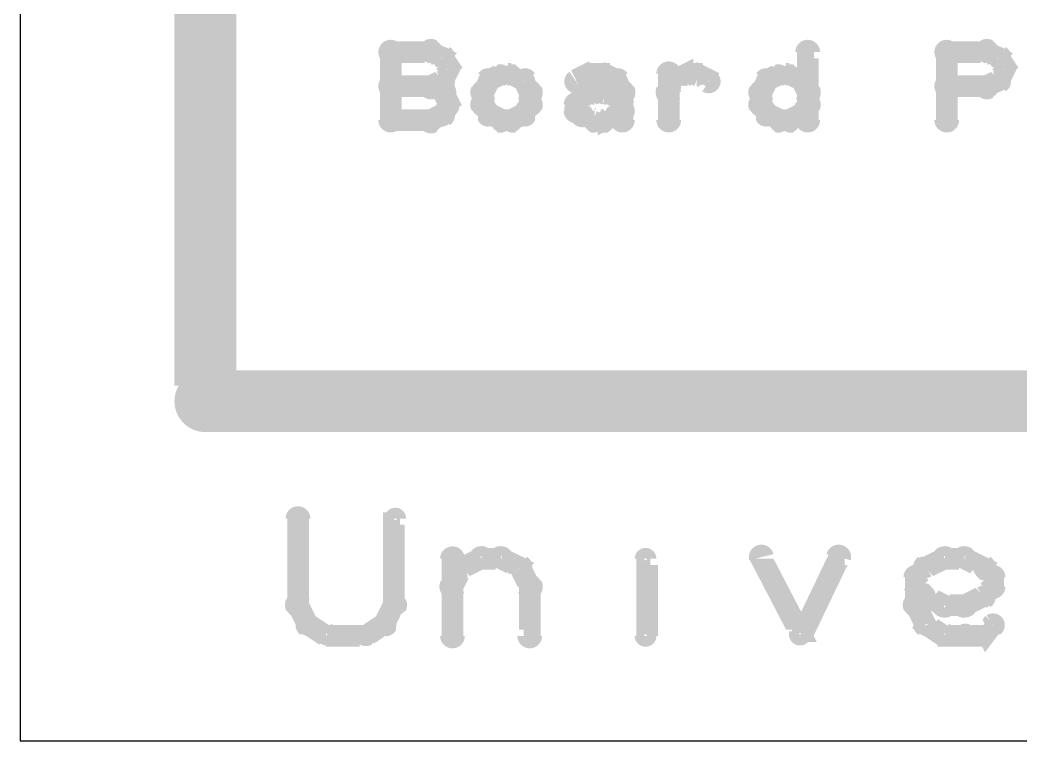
# Model space of a CAD drawing. Extents: x 7835 to 14160, y 8914 to 11568.
# Drawn here: x 7835 to 8159, y 9315 to 9548.4 of the extents above; entities that cross this region are included whole.
import ezdxf

# ---------------------------------------------------------------- set-up
doc = ezdxf.new("R2010")
doc.units = 0
for name, color, linetype in [('_BOARD', 254, 'CONTINUOUS'), ('DOCUMENTATION1', 3, 'CONTINUOUS'), ('TOP_SILKSCREEN', 1, 'CONTINUOUS')]:
    doc.layers.add(name, color=color, linetype=linetype)

msp = doc.modelspace()

# ---------------------------------------------------------------- linework, layer by layer
at = {"layer": '_BOARD', "color": 3}
msp.add_lwpolyline([(7835, 9315), (11640, 9315), (11640, 9315), (11640, 11565), (11640, 11565), (7835, 11565), (7835, 11565), (7835, 9315), (7835, 9315)], close=True, dxfattribs=at)
at = {"layer": 'DOCUMENTATION1', "color": 94}
for points in [[(9130, 9740, 20, 20, 0), (7895, 9740, 0, 0, 0), (7895, 9740, 10, 10, 0), (7895, 9745, 10, 10, 1), (7895, 9735, 0, 0, 0), (7900, 9740, 10, 10, 1), (7890, 9740, 0, 0, 0), (7895, 9740, 0, 0, 0), (7895, 9740, 20, 20, 0), (7895, 9425, 20, 20, 0), (7895, 9425, 0, 0, 0), (7895, 9425, 10, 10, 0), (7890, 9425, 10, 10, 1), (7900, 9425, 0, 0, 0), (7895, 9430, 10, 10, 1), (7895, 9420, 0, 0, 0), (7895, 9425, 0, 0, 0), (7895, 9425, 20, 20, 0), (9130, 9425, 0, 0, 0)], [(7953, 9516, 4, 4, 1), (7957, 9516, 0, 0, 0), (7955, 9516, 0, 0, 0), (7955, 9516, 7, 7, 0), (7955, 9538, 7, 7, 0), (7955, 9538, 0, 0, 0), (7955, 9538, 4, 4, 0), (7957, 9538, 4, 4, 1), (7953, 9538, 0, 0, 0)], [(7955, 9540, 4, 4, 1), (7955, 9536, 0, 0, 0), (7955, 9538, 0, 0, 0), (7955, 9538, 7, 7, 0), (7968, 9538, 7, 7, 0), (7968, 9538, 0, 0, 0), (7968, 9538, 4, 4, 0), (7968, 9536, 4, 4, 1), (7968, 9540, 0, 0, 0)], [(7969, 9540, 4, 4, 1), (7967, 9537, 0, 0, 0), (7968, 9538, 0, 0, 0), (7968, 9538, 7, 7, 0), (7972, 9536, 7, 7, 0), (7972, 9536, 0, 0, 0), (7972, 9536, 4, 4, 0), (7971, 9535, 4, 4, 1), (7973, 9538, 0, 0, 0)], [(8088, 9516, 4, 4, 1), (8092, 9516, 0, 0, 0), (8090, 9516, 0, 0, 0), (8090, 9516, 7, 7, 0), (8090, 9538, 7, 7, 0), (8090, 9538, 0, 0, 0), (8090, 9538, 4, 4, 0), (8092, 9538, 4, 4, 1), (8088, 9538, 0, 0, 0)], [(8133, 9516, 4, 4, 1), (8137, 9516, 0, 0, 0), (8135, 9516, 0, 0, 0), (8135, 9516, 7, 7, 0), (8135, 9538, 7, 7, 0), (8135, 9538, 0, 0, 0), (8135, 9538, 4, 4, 0), (8137, 9538, 4, 4, 1), (8133, 9538, 0, 0, 0)], [(8135, 9540, 4, 4, 1), (8135, 9536, 0, 0, 0), (8135, 9538, 0, 0, 0), (8135, 9538, 7, 7, 0), (8148, 9538, 7, 7, 0), (8148, 9538, 0, 0, 0), (8148, 9538, 4, 4, 0), (8148, 9536, 4, 4, 1), (8148, 9540, 0, 0, 0)], [(8149, 9540, 4, 4, 1), (8147, 9537, 0, 0, 0), (8148, 9538, 0, 0, 0), (8148, 9538, 7, 7, 0), (8152, 9536, 7, 7, 0), (8152, 9536, 0, 0, 0), (8152, 9536, 4, 4, 0), (8151, 9535, 4, 4, 1), (8153, 9538, 0, 0, 0)], [(7973, 9537, 4, 4, 1), (7970, 9535, 0, 0, 0), (7972, 9536, 0, 0, 0), (7972, 9536, 7, 7, 0), (7974, 9533, 7, 7, 0), (7974, 9533, 0, 0, 0), (7974, 9533, 4, 4, 0), (7972, 9532, 4, 4, 1), (7975, 9533, 0, 0, 0)], [(8153, 9537, 4, 4, 1), (8150, 9535, 0, 0, 0), (8152, 9536, 0, 0, 0), (8152, 9536, 7, 7, 0), (8154, 9533, 7, 7, 0), (8154, 9533, 0, 0, 0), (8154, 9533, 4, 4, 0), (8152, 9532, 4, 4, 1), (8155, 9533, 0, 0, 0)], [(7975, 9532, 4, 4, 1), (7972, 9533, 0, 0, 0), (7974, 9533, 0, 0, 0), (7974, 9533, 7, 7, 0), (7972, 9529, 7, 7, 0), (7972, 9529, 0, 0, 0), (7972, 9529, 4, 4, 0), (7970, 9530, 4, 4, 1), (7973, 9528, 0, 0, 0)], [(8155, 9532, 4, 4, 1), (8152, 9533, 0, 0, 0), (8154, 9533, 0, 0, 0), (8154, 9533, 7, 7, 0), (8152, 9529, 7, 7, 0), (8152, 9529, 0, 0, 0), (8152, 9529, 4, 4, 0), (8150, 9530, 4, 4, 1), (8153, 9528, 0, 0, 0)], [(7973, 9527, 4, 4, 1), (7971, 9530, 0, 0, 0), (7972, 9529, 0, 0, 0), (7972, 9529, 7, 7, 0), (7968, 9527, 7, 7, 0), (7968, 9527, 0, 0, 0), (7968, 9527, 4, 4, 0), (7967, 9528, 4, 4, 1), (7969, 9525, 0, 0, 0)], [(7988, 9528, 4, 4, 1), (7985, 9530, 0, 0, 0), (7987, 9529, 0, 0, 0), (7987, 9529, 7, 7, 0), (7985, 9525, 7, 7, 0), (7985, 9525, 0, 0, 0), (7985, 9525, 4, 4, 0), (7983, 9526, 4, 4, 1), (7987, 9524, 0, 0, 0)], [(7991, 9529, 4, 4, 1), (7990, 9532, 0, 0, 0), (7991, 9531, 0, 0, 0), (7991, 9531, 7, 7, 0), (7987, 9529, 7, 7, 0), (7987, 9529, 0, 0, 0), (7987, 9529, 4, 4, 0), (7986, 9530, 4, 4, 1), (7988, 9527, 0, 0, 0)], [(7994, 9529, 4, 4, 1), (7994, 9532, 0, 0, 0), (7994, 9531, 0, 0, 0), (7994, 9531, 7, 7, 0), (7991, 9531, 7, 7, 0), (7991, 9531, 0, 0, 0), (7991, 9531, 4, 4, 0), (7991, 9532, 4, 4, 1), (7991, 9529, 0, 0, 0)], [(7997, 9527, 4, 4, 1), (7999, 9530, 0, 0, 0), (7998, 9529, 0, 0, 0), (7998, 9529, 7, 7, 0), (7994, 9531, 7, 7, 0), (7994, 9531, 0, 0, 0), (7994, 9531, 4, 4, 0), (7995, 9532, 4, 4, 1), (7994, 9529, 0, 0, 0)], [(7998, 9524, 4, 4, 1), (8002, 9526, 0, 0, 0), (8000, 9525, 0, 0, 0), (8000, 9525, 7, 7, 0), (7998, 9529, 7, 7, 0), (7998, 9529, 0, 0, 0), (7998, 9529, 4, 4, 0), (8000, 9530, 4, 4, 1), (7997, 9528, 0, 0, 0)], [(8014, 9530, 4, 4, 1), (8016, 9527, 0, 0, 0), (8015, 9529, 0, 0, 0), (8015, 9529, 7, 7, 0), (8019, 9531, 7, 7, 0), (8019, 9531, 0, 0, 0), (8019, 9531, 4, 4, 0), (8020, 9529, 4, 4, 1), (8018, 9532, 0, 0, 0)], [(8019, 9532, 4, 4, 1), (8019, 9529, 0, 0, 0), (8019, 9531, 0, 0, 0), (8019, 9531, 7, 7, 0), (8024, 9531, 7, 7, 0), (8024, 9531, 0, 0, 0), (8024, 9531, 4, 4, 0), (8024, 9529, 4, 4, 1), (8024, 9532, 0, 0, 0)], [(8025, 9532, 4, 4, 1), (8024, 9529, 0, 0, 0), (8024, 9531, 0, 0, 0), (8024, 9531, 7, 7, 0), (8028, 9529, 7, 7, 0), (8028, 9529, 0, 0, 0), (8028, 9529, 4, 4, 0), (8027, 9527, 4, 4, 1), (8029, 9530, 0, 0, 0)], [(8030, 9530, 4, 4, 1), (8027, 9528, 0, 0, 0), (8028, 9529, 0, 0, 0), (8028, 9529, 7, 7, 0), (8030, 9525, 7, 7, 0), (8030, 9525, 0, 0, 0), (8030, 9525, 4, 4, 0), (8028, 9524, 4, 4, 1), (8032, 9526, 0, 0, 0)], [(8043, 9526, 4, 4, 1), (8047, 9524, 0, 0, 0), (8045, 9525, 0, 0, 0), (8045, 9525, 7, 7, 0), (8047, 9529, 7, 7, 0), (8047, 9529, 0, 0, 0), (8047, 9529, 4, 4, 0), (8048, 9528, 4, 4, 1), (8045, 9530, 0, 0, 0)], [(8043, 9516, 4, 4, 1), (8047, 9516, 0, 0, 0), (8045, 9516, 0, 0, 0), (8045, 9516, 7, 7, 0), (8045, 9531, 7, 7, 0), (8045, 9531, 0, 0, 0), (8045, 9531, 4, 4, 0), (8047, 9531, 4, 4, 1), (8043, 9531, 0, 0, 0)], [(8046, 9530, 4, 4, 1), (8048, 9527, 0, 0, 0), (8047, 9529, 0, 0, 0), (8047, 9529, 7, 7, 0), (8051, 9531, 7, 7, 0), (8051, 9531, 0, 0, 0), (8051, 9531, 4, 4, 0), (8051, 9529, 4, 4, 1), (8050, 9532, 0, 0, 0)], [(8051, 9532, 4, 4, 1), (8051, 9529, 0, 0, 0), (8051, 9531, 0, 0, 0), (8051, 9531, 7, 7, 0), (8054, 9531, 7, 7, 0), (8054, 9531, 0, 0, 0), (8054, 9531, 4, 4, 0), (8054, 9529, 4, 4, 1), (8054, 9532, 0, 0, 0)], [(8055, 9532, 4, 4, 1), (8054, 9529, 0, 0, 0), (8054, 9531, 0, 0, 0), (8054, 9531, 7, 7, 0), (8058, 9529, 7, 7, 0), (8058, 9529, 0, 0, 0), (8058, 9529, 4, 4, 0), (8057, 9527, 4, 4, 1), (8059, 9530, 0, 0, 0)], [(8078, 9528, 4, 4, 1), (8075, 9530, 0, 0, 0), (8077, 9529, 0, 0, 0), (8077, 9529, 7, 7, 0), (8075, 9525, 7, 7, 0), (8075, 9525, 0, 0, 0), (8075, 9525, 4, 4, 0), (8073, 9526, 4, 4, 1), (8077, 9524, 0, 0, 0)], [(8081, 9529, 4, 4, 1), (8080, 9532, 0, 0, 0), (8081, 9531, 0, 0, 0), (8081, 9531, 7, 7, 0), (8077, 9529, 7, 7, 0), (8077, 9529, 0, 0, 0), (8077, 9529, 4, 4, 0), (8076, 9530, 4, 4, 1), (8078, 9527, 0, 0, 0)], [(8084, 9529, 4, 4, 1), (8084, 9532, 0, 0, 0), (8084, 9531, 0, 0, 0), (8084, 9531, 7, 7, 0), (8081, 9531, 7, 7, 0), (8081, 9531, 0, 0, 0), (8081, 9531, 4, 4, 0), (8081, 9532, 4, 4, 1), (8081, 9529, 0, 0, 0)], [(8087, 9527, 4, 4, 1), (8089, 9530, 0, 0, 0), (8088, 9529, 0, 0, 0), (8088, 9529, 7, 7, 0), (8084, 9531, 7, 7, 0), (8084, 9531, 0, 0, 0), (8084, 9531, 4, 4, 0), (8085, 9532, 4, 4, 1), (8084, 9529, 0, 0, 0)], [(8088, 9524, 4, 4, 1), (8092, 9526, 0, 0, 0), (8090, 9525, 0, 0, 0), (8090, 9525, 7, 7, 0), (8088, 9529, 7, 7, 0), (8088, 9529, 0, 0, 0), (8088, 9529, 4, 4, 0), (8090, 9530, 4, 4, 1), (8087, 9528, 0, 0, 0)], [(8153, 9527, 4, 4, 1), (8151, 9530, 0, 0, 0), (8152, 9529, 0, 0, 0), (8152, 9529, 7, 7, 0), (8148, 9527, 7, 7, 0), (8148, 9527, 0, 0, 0), (8148, 9527, 4, 4, 0), (8147, 9528, 4, 4, 1), (8149, 9525, 0, 0, 0)], [(7968, 9525, 4, 4, 1), (7968, 9529, 0, 0, 0), (7968, 9527, 0, 0, 0), (7968, 9527, 7, 7, 0), (7955, 9527, 7, 7, 0), (7955, 9527, 0, 0, 0), (7955, 9527, 4, 4, 0), (7955, 9529, 4, 4, 1), (7955, 9525, 0, 0, 0)], [(7969, 9528, 4, 4, 1), (7967, 9525, 0, 0, 0), (7968, 9527, 0, 0, 0), (7968, 9527, 7, 7, 0), (7972, 9525, 7, 7, 0), (7972, 9525, 0, 0, 0), (7972, 9525, 4, 4, 0), (7971, 9523, 4, 4, 1), (7973, 9527, 0, 0, 0)], [(7973, 9526, 4, 4, 1), (7970, 9524, 0, 0, 0), (7972, 9525, 0, 0, 0), (7972, 9525, 7, 7, 0), (7974, 9521, 7, 7, 0), (7974, 9521, 0, 0, 0), (7974, 9521, 4, 4, 0), (7972, 9520, 4, 4, 1), (7975, 9522, 0, 0, 0)], [(7987, 9525, 4, 4, 1), (7983, 9525, 0, 0, 0), (7985, 9525, 0, 0, 0), (7985, 9525, 7, 7, 0), (7985, 9521, 7, 7, 0), (7985, 9521, 0, 0, 0), (7985, 9521, 4, 4, 0), (7983, 9521, 4, 4, 1), (7987, 9521, 0, 0, 0)], [(7998, 9521, 4, 4, 1), (8002, 9521, 0, 0, 0), (8000, 9521, 0, 0, 0), (8000, 9521, 7, 7, 0), (8000, 9525, 7, 7, 0), (8000, 9525, 0, 0, 0), (8000, 9525, 4, 4, 0), (8002, 9525, 4, 4, 1), (7998, 9525, 0, 0, 0)], [(8016, 9525, 4, 4, 1), (8018, 9522, 0, 0, 0), (8017, 9523, 0, 0, 0), (8017, 9523, 7, 7, 0), (8021, 9525, 7, 7, 0), (8021, 9525, 0, 0, 0), (8021, 9525, 4, 4, 0), (8021, 9523, 4, 4, 1), (8020, 9527, 0, 0, 0)], [(8021, 9527, 4, 4, 1), (8021, 9523, 0, 0, 0), (8021, 9525, 0, 0, 0), (8021, 9525, 7, 7, 0), (8024, 9525, 7, 7, 0), (8024, 9525, 0, 0, 0), (8024, 9525, 4, 4, 0), (8024, 9523, 4, 4, 1), (8024, 9527, 0, 0, 0)], [(8025, 9527, 4, 4, 1), (8024, 9523, 0, 0, 0), (8024, 9525, 0, 0, 0), (8024, 9525, 7, 7, 0), (8028, 9523, 7, 7, 0), (8028, 9523, 0, 0, 0), (8028, 9523, 4, 4, 0), (8027, 9522, 4, 4, 1), (8029, 9525, 0, 0, 0)], [(8032, 9525, 4, 4, 1), (8028, 9525, 0, 0, 0), (8030, 9525, 0, 0, 0), (8030, 9525, 7, 7, 0), (8030, 9519, 7, 7, 0), (8030, 9519, 0, 0, 0), (8030, 9519, 4, 4, 0), (8028, 9519, 4, 4, 1), (8032, 9519, 0, 0, 0)], [(8077, 9525, 4, 4, 1), (8073, 9525, 0, 0, 0), (8075, 9525, 0, 0, 0), (8075, 9525, 7, 7, 0), (8075, 9521, 7, 7, 0), (8075, 9521, 0, 0, 0), (8075, 9521, 4, 4, 0), (8073, 9521, 4, 4, 1), (8077, 9521, 0, 0, 0)], [(8148, 9525, 4, 4, 1), (8148, 9529, 0, 0, 0), (8148, 9527, 0, 0, 0), (8148, 9527, 7, 7, 0), (8135, 9527, 7, 7, 0), (8135, 9527, 0, 0, 0), (8135, 9527, 4, 4, 0), (8135, 9529, 4, 4, 1), (8135, 9525, 0, 0, 0)], [(8014, 9522, 4, 4, 1), (8016, 9520, 0, 0, 0), (8015, 9521, 0, 0, 0), (8015, 9521, 7, 7, 0), (8017, 9523, 7, 7, 0), (8017, 9523, 0, 0, 0), (8017, 9523, 4, 4, 0), (8018, 9522, 4, 4, 1), (8016, 9524, 0, 0, 0)], [(8029, 9524, 4, 4, 1), (8027, 9522, 0, 0, 0), (8028, 9523, 0, 0, 0), (8028, 9523, 7, 7, 0), (8030, 9521, 7, 7, 0), (8030, 9521, 0, 0, 0), (8030, 9521, 4, 4, 0), (8029, 9520, 4, 4, 1), (8031, 9522, 0, 0, 0)], [(7975, 9520, 4, 4, 1), (7972, 9522, 0, 0, 0), (7974, 9521, 0, 0, 0), (7974, 9521, 7, 7, 0), (7972, 9518, 7, 7, 0), (7972, 9518, 0, 0, 0), (7972, 9518, 4, 4, 0), (7970, 9518, 4, 4, 1), (7973, 9517, 0, 0, 0)], [(7987, 9522, 4, 4, 1), (7983, 9520, 0, 0, 0), (7985, 9521, 0, 0, 0), (7985, 9521, 7, 7, 0), (7987, 9518, 7, 7, 0), (7987, 9518, 0, 0, 0), (7987, 9518, 4, 4, 0), (7985, 9517, 4, 4, 1), (7988, 9518, 0, 0, 0)], [(7997, 9518, 4, 4, 1), (8000, 9517, 0, 0, 0), (7998, 9518, 0, 0, 0), (7998, 9518, 7, 7, 0), (8000, 9521, 7, 7, 0), (8000, 9521, 0, 0, 0), (8000, 9521, 4, 4, 0), (8002, 9520, 4, 4, 1), (7998, 9522, 0, 0, 0)], [(8013, 9519, 4, 4, 1), (8017, 9519, 0, 0, 0), (8015, 9519, 0, 0, 0), (8015, 9519, 7, 7, 0), (8015, 9521, 7, 7, 0), (8015, 9521, 0, 0, 0), (8015, 9521, 4, 4, 0), (8017, 9521, 4, 4, 1), (8013, 9521, 0, 0, 0)], [(8016, 9516, 4, 4, 1), (8018, 9519, 0, 0, 0), (8017, 9518, 0, 0, 0), (8017, 9518, 7, 7, 0), (8015, 9519, 7, 7, 0), (8015, 9519, 0, 0, 0), (8015, 9519, 4, 4, 0), (8016, 9521, 4, 4, 1), (8014, 9518, 0, 0, 0)], [(8031, 9518, 4, 4, 1), (8029, 9521, 0, 0, 0), (8030, 9519, 0, 0, 0), (8030, 9519, 7, 7, 0), (8028, 9518, 7, 7, 0), (8028, 9518, 0, 0, 0), (8028, 9518, 4, 4, 0), (8027, 9519, 4, 4, 1), (8029, 9516, 0, 0, 0)], [(8032, 9519, 4, 4, 1), (8028, 9519, 0, 0, 0), (8030, 9519, 0, 0, 0), (8030, 9519, 7, 7, 0), (8030, 9516, 7, 7, 0), (8030, 9516, 0, 0, 0), (8030, 9516, 4, 4, 0), (8028, 9516, 4, 4, 1), (8032, 9516, 0, 0, 0)], [(8077, 9522, 4, 4, 1), (8073, 9520, 0, 0, 0), (8075, 9521, 0, 0, 0), (8075, 9521, 7, 7, 0), (8077, 9518, 7, 7, 0), (8077, 9518, 0, 0, 0), (8077, 9518, 4, 4, 0), (8075, 9517, 4, 4, 1), (8078, 9518, 0, 0, 0)], [(8087, 9518, 4, 4, 1), (8090, 9517, 0, 0, 0), (8088, 9518, 0, 0, 0), (8088, 9518, 7, 7, 0), (8090, 9521, 7, 7, 0), (8090, 9521, 0, 0, 0), (8090, 9521, 4, 4, 0), (8092, 9520, 4, 4, 1), (8088, 9522, 0, 0, 0)], [(7968, 9514, 4, 4, 1), (7968, 9517, 0, 0, 0), (7968, 9516, 0, 0, 0), (7968, 9516, 7, 7, 0), (7955, 9516, 7, 7, 0), (7955, 9516, 0, 0, 0), (7955, 9516, 4, 4, 0), (7955, 9517, 4, 4, 1), (7955, 9514, 0, 0, 0)], [(7973, 9516, 4, 4, 1), (7971, 9519, 0, 0, 0), (7972, 9518, 0, 0, 0), (7972, 9518, 7, 7, 0), (7968, 9516, 7, 7, 0), (7968, 9516, 0, 0, 0), (7968, 9516, 4, 4, 0), (7967, 9517, 4, 4, 1), (7969, 9514, 0, 0, 0)], [(7988, 9519, 4, 4, 1), (7986, 9516, 0, 0, 0), (7987, 9518, 0, 0, 0), (7987, 9518, 7, 7, 0), (7991, 9516, 7, 7, 0), (7991, 9516, 0, 0, 0), (7991, 9516, 4, 4, 0), (7990, 9514, 4, 4, 1), (7991, 9517, 0, 0, 0)], [(7991, 9517, 4, 4, 1), (7991, 9514, 0, 0, 0), (7991, 9516, 0, 0, 0), (7991, 9516, 7, 7, 0), (7994, 9516, 7, 7, 0), (7994, 9516, 0, 0, 0), (7994, 9516, 4, 4, 0), (7994, 9514, 4, 4, 1), (7994, 9517, 0, 0, 0)], [(7994, 9517, 4, 4, 1), (7995, 9514, 0, 0, 0), (7994, 9516, 0, 0, 0), (7994, 9516, 7, 7, 0), (7998, 9518, 7, 7, 0), (7998, 9518, 0, 0, 0), (7998, 9518, 4, 4, 0), (7999, 9516, 4, 4, 1), (7997, 9519, 0, 0, 0)], [(8020, 9514, 4, 4, 1), (8021, 9517, 0, 0, 0), (8021, 9516, 0, 0, 0), (8021, 9516, 7, 7, 0), (8017, 9518, 7, 7, 0), (8017, 9518, 0, 0, 0), (8017, 9518, 4, 4, 0), (8018, 9519, 4, 4, 1), (8016, 9516, 0, 0, 0)], [(8024, 9514, 4, 4, 1), (8024, 9517, 0, 0, 0), (8024, 9516, 0, 0, 0), (8024, 9516, 7, 7, 0), (8021, 9516, 7, 7, 0), (8021, 9516, 0, 0, 0), (8021, 9516, 4, 4, 0), (8021, 9517, 4, 4, 1), (8021, 9514, 0, 0, 0)], [(8029, 9516, 4, 4, 1), (8027, 9519, 0, 0, 0), (8028, 9518, 0, 0, 0), (8028, 9518, 7, 7, 0), (8024, 9516, 7, 7, 0), (8024, 9516, 0, 0, 0), (8024, 9516, 4, 4, 0), (8024, 9517, 4, 4, 1), (8025, 9514, 0, 0, 0)], [(8078, 9519, 4, 4, 1), (8076, 9516, 0, 0, 0), (8077, 9518, 0, 0, 0), (8077, 9518, 7, 7, 0), (8081, 9516, 7, 7, 0), (8081, 9516, 0, 0, 0), (8081, 9516, 4, 4, 0), (8080, 9514, 4, 4, 1), (8081, 9517, 0, 0, 0)], [(8081, 9517, 4, 4, 1), (8081, 9514, 0, 0, 0), (8081, 9516, 0, 0, 0), (8081, 9516, 7, 7, 0), (8084, 9516, 7, 7, 0), (8084, 9516, 0, 0, 0), (8084, 9516, 4, 4, 0), (8084, 9514, 4, 4, 1), (8084, 9517, 0, 0, 0)], [(8084, 9517, 4, 4, 1), (8085, 9514, 0, 0, 0), (8084, 9516, 0, 0, 0), (8084, 9516, 7, 7, 0), (8088, 9518, 7, 7, 0), (8088, 9518, 0, 0, 0), (8088, 9518, 4, 4, 0), (8089, 9516, 4, 4, 1), (8087, 9519, 0, 0, 0)]]:
    msp.add_lwpolyline(points, format="xyseb", dxfattribs=at)
at = {"layer": 'TOP_SILKSCREEN', "color": 135}
for points in [[(7927, 9387, 4, 4, 1), (7923, 9387, 0, 0, 0), (7925, 9387, 0, 0, 0), (7925, 9387, 7, 7, 0), (7925, 9359, 7, 7, 0), (7925, 9359, 0, 0, 0), (7925, 9359, 4, 4, 0), (7923, 9359, 4, 4, 1), (7927, 9359, 0, 0, 0)], [(7955, 9359, 4, 4, 1), (7958, 9359, 0, 0, 0), (7956, 9359, 0, 0, 0), (7956, 9359, 7, 7, 0), (7956, 9387, 7, 7, 0), (7956, 9387, 0, 0, 0), (7956, 9387, 4, 4, 0), (7958, 9387, 4, 4, 1), (7955, 9387, 0, 0, 0)], [(8038, 9384, 4, 4, 1), (8038, 9384, 0, 0, 0), (8038, 9384, 0, 0, 0), (8038, 9384, 7, 7, 0), (8038, 9384, 7, 7, 0), (8038, 9384, 0, 0, 0), (8038, 9384, 4, 4, 0), (8038, 9384, 4, 4, 1), (8038, 9384, 0, 0, 0)], [(7973, 9349, 4, 4, 1), (7977, 9349, 0, 0, 0), (7975, 9349, 0, 0, 0), (7975, 9349, 7, 7, 0), (7975, 9374, 7, 7, 0), (7975, 9374, 0, 0, 0), (7975, 9374, 4, 4, 0), (7977, 9374, 4, 4, 1), (7973, 9374, 0, 0, 0)], [(7977, 9373, 4, 4, 1), (7979, 9370, 0, 0, 0), (7978, 9371, 0, 0, 0), (7978, 9371, 7, 7, 0), (7984, 9374, 7, 7, 0), (7984, 9374, 0, 0, 0), (7984, 9374, 4, 4, 0), (7985, 9373, 4, 4, 1), (7984, 9376, 0, 0, 0)], [(7984, 9376, 4, 4, 1), (7984, 9373, 0, 0, 0), (7984, 9374, 0, 0, 0), (7984, 9374, 7, 7, 0), (7991, 9374, 7, 7, 0), (7991, 9374, 0, 0, 0), (7991, 9374, 4, 4, 0), (7991, 9373, 4, 4, 1), (7991, 9376, 0, 0, 0)], [(7991, 9376, 4, 4, 1), (7990, 9373, 0, 0, 0), (7991, 9374, 0, 0, 0), (7991, 9374, 7, 7, 0), (7997, 9371, 7, 7, 0), (7997, 9371, 0, 0, 0), (7997, 9371, 4, 4, 0), (7996, 9370, 4, 4, 1), (7998, 9373, 0, 0, 0)], [(8036, 9349, 4, 4, 1), (8039, 9349, 0, 0, 0), (8038, 9349, 0, 0, 0), (8038, 9349, 7, 7, 0), (8038, 9374, 7, 7, 0), (8038, 9374, 0, 0, 0), (8038, 9374, 4, 4, 0), (8039, 9374, 4, 4, 1), (8036, 9374, 0, 0, 0)], [(8077, 9375, 4, 4, 1), (8073, 9374, 0, 0, 0), (8075, 9374, 0, 0, 0), (8075, 9374, 7, 7, 0), (8088, 9349, 7, 7, 0), (8088, 9349, 0, 0, 0), (8088, 9349, 4, 4, 0), (8086, 9349, 4, 4, 1), (8089, 9350, 0, 0, 0)], [(8086, 9350, 4, 4, 1), (8089, 9349, 0, 0, 0), (8088, 9349, 0, 0, 0), (8088, 9349, 7, 7, 0), (8100, 9374, 7, 7, 0), (8100, 9374, 0, 0, 0), (8100, 9374, 4, 4, 0), (8102, 9374, 4, 4, 1), (8098, 9375, 0, 0, 0)], [(8127, 9373, 4, 4, 1), (8129, 9370, 0, 0, 0), (8128, 9371, 0, 0, 0), (8128, 9371, 7, 7, 0), (8134, 9374, 7, 7, 0), (8134, 9374, 0, 0, 0), (8134, 9374, 4, 4, 0), (8135, 9373, 4, 4, 1), (8134, 9376, 0, 0, 0)], [(8134, 9376, 4, 4, 1), (8134, 9373, 0, 0, 0), (8134, 9374, 0, 0, 0), (8134, 9374, 7, 7, 0), (8141, 9374, 7, 7, 0), (8141, 9374, 0, 0, 0), (8141, 9374, 4, 4, 0), (8141, 9373, 4, 4, 1), (8141, 9376, 0, 0, 0)], [(8141, 9376, 4, 4, 1), (8140, 9373, 0, 0, 0), (8141, 9374, 0, 0, 0), (8141, 9374, 7, 7, 0), (8147, 9371, 7, 7, 0), (8147, 9371, 0, 0, 0), (8147, 9371, 4, 4, 0), (8146, 9370, 4, 4, 1), (8148, 9373, 0, 0, 0)], [(7973, 9366, 4, 4, 1), (7977, 9364, 0, 0, 0), (7975, 9365, 0, 0, 0), (7975, 9365, 7, 7, 0), (7978, 9371, 7, 7, 0), (7978, 9371, 0, 0, 0), (7978, 9371, 4, 4, 0), (7980, 9370, 4, 4, 1), (7977, 9372, 0, 0, 0)], [(7998, 9372, 4, 4, 1), (7995, 9370, 0, 0, 0), (7997, 9371, 0, 0, 0), (7997, 9371, 7, 7, 0), (8000, 9365, 7, 7, 0), (8000, 9365, 0, 0, 0), (8000, 9365, 4, 4, 0), (7998, 9364, 4, 4, 1), (8002, 9366, 0, 0, 0)], [(8124, 9369, 4, 4, 1), (8126, 9367, 0, 0, 0), (8125, 9368, 0, 0, 0), (8125, 9368, 7, 7, 0), (8128, 9371, 7, 7, 0), (8128, 9371, 0, 0, 0), (8128, 9371, 4, 4, 0), (8129, 9370, 4, 4, 1), (8127, 9372, 0, 0, 0)], [(8148, 9372, 4, 4, 1), (8146, 9370, 0, 0, 0), (8147, 9371, 0, 0, 0), (8147, 9371, 7, 7, 0), (8150, 9368, 7, 7, 0), (8150, 9368, 0, 0, 0), (8150, 9368, 4, 4, 0), (8149, 9367, 4, 4, 1), (8151, 9369, 0, 0, 0)], [(8123, 9359, 4, 4, 1), (8127, 9359, 0, 0, 0), (8125, 9359, 0, 0, 0), (8125, 9359, 7, 7, 0), (8125, 9368, 7, 7, 0), (8125, 9368, 0, 0, 0), (8125, 9368, 4, 4, 0), (8127, 9368, 4, 4, 1), (8123, 9368, 0, 0, 0)], [(8152, 9368, 4, 4, 1), (8148, 9368, 0, 0, 0), (8150, 9368, 0, 0, 0), (8150, 9368, 7, 7, 0), (8150, 9365, 7, 7, 0), (8150, 9365, 0, 0, 0), (8150, 9365, 4, 4, 0), (8148, 9365, 4, 4, 1), (8152, 9365, 0, 0, 0)], [(8002, 9365, 4, 4, 1), (7998, 9365, 0, 0, 0), (8000, 9365, 0, 0, 0), (8000, 9365, 7, 7, 0), (8000, 9349, 7, 7, 0), (8000, 9349, 0, 0, 0), (8000, 9349, 4, 4, 0), (7998, 9349, 4, 4, 1), (8002, 9349, 0, 0, 0)], [(8127, 9361, 4, 4, 1), (8129, 9363, 0, 0, 0), (8128, 9362, 0, 0, 0), (8128, 9362, 7, 7, 0), (8125, 9365, 7, 7, 0), (8125, 9365, 0, 0, 0), (8125, 9365, 4, 4, 0), (8126, 9366, 4, 4, 1), (8124, 9364, 0, 0, 0)], [(8151, 9364, 4, 4, 1), (8149, 9366, 0, 0, 0), (8150, 9365, 0, 0, 0), (8150, 9365, 7, 7, 0), (8147, 9362, 7, 7, 0), (8147, 9362, 0, 0, 0), (8147, 9362, 4, 4, 0), (8146, 9363, 4, 4, 1), (8148, 9361, 0, 0, 0)], [(8134, 9357, 4, 4, 1), (8135, 9360, 0, 0, 0), (8134, 9359, 0, 0, 0), (8134, 9359, 7, 7, 0), (8128, 9362, 7, 7, 0), (8128, 9362, 0, 0, 0), (8128, 9362, 4, 4, 0), (8129, 9363, 4, 4, 1), (8127, 9360, 0, 0, 0)], [(8148, 9360, 4, 4, 1), (8146, 9363, 0, 0, 0), (8147, 9362, 0, 0, 0), (8147, 9362, 7, 7, 0), (8141, 9359, 7, 7, 0), (8141, 9359, 0, 0, 0), (8141, 9359, 4, 4, 0), (8140, 9360, 4, 4, 1), (8141, 9357, 0, 0, 0)], [(7927, 9360, 4, 4, 1), (7923, 9358, 0, 0, 0), (7925, 9359, 0, 0, 0), (7925, 9359, 7, 7, 0), (7928, 9353, 7, 7, 0), (7928, 9353, 0, 0, 0), (7928, 9353, 4, 4, 0), (7927, 9352, 4, 4, 1), (7930, 9353, 0, 0, 0)], [(7952, 9353, 4, 4, 1), (7955, 9352, 0, 0, 0), (7953, 9353, 0, 0, 0), (7953, 9353, 7, 7, 0), (7956, 9359, 7, 7, 0), (7956, 9359, 0, 0, 0), (7956, 9359, 4, 4, 0), (7958, 9358, 4, 4, 1), (7955, 9360, 0, 0, 0)], [(8127, 9352, 4, 4, 1), (8130, 9353, 0, 0, 0), (8128, 9353, 0, 0, 0), (8128, 9353, 7, 7, 0), (8125, 9359, 7, 7, 0), (8125, 9359, 0, 0, 0), (8125, 9359, 4, 4, 0), (8127, 9360, 4, 4, 1), (8123, 9358, 0, 0, 0)], [(8141, 9357, 4, 4, 1), (8141, 9361, 0, 0, 0), (8141, 9359, 0, 0, 0), (8141, 9359, 7, 7, 0), (8134, 9359, 7, 7, 0), (8134, 9359, 0, 0, 0), (8134, 9359, 4, 4, 0), (8134, 9361, 4, 4, 1), (8134, 9357, 0, 0, 0)], [(7929, 9354, 4, 4, 1), (7927, 9351, 0, 0, 0), (7928, 9353, 0, 0, 0), (7928, 9353, 7, 7, 0), (7934, 9349, 7, 7, 0), (7934, 9349, 0, 0, 0), (7934, 9349, 4, 4, 0), (7934, 9348, 4, 4, 1), (7935, 9351, 0, 0, 0)], [(7946, 9351, 4, 4, 1), (7948, 9348, 0, 0, 0), (7947, 9349, 0, 0, 0), (7947, 9349, 7, 7, 0), (7953, 9353, 7, 7, 0), (7953, 9353, 0, 0, 0), (7953, 9353, 4, 4, 0), (7954, 9351, 4, 4, 1), (7952, 9354, 0, 0, 0)], [(8134, 9348, 4, 4, 1), (8135, 9351, 0, 0, 0), (8134, 9349, 0, 0, 0), (8134, 9349, 7, 7, 0), (8128, 9353, 7, 7, 0), (8128, 9353, 0, 0, 0), (8128, 9353, 4, 4, 0), (8129, 9354, 4, 4, 1), (8127, 9351, 0, 0, 0)], [(8151, 9351, 4, 4, 1), (8149, 9354, 0, 0, 0), (8150, 9353, 0, 0, 0), (8150, 9353, 7, 7, 0), (8147, 9349, 7, 7, 0), (8147, 9349, 0, 0, 0), (8147, 9349, 4, 4, 0), (8146, 9351, 4, 4, 1), (8148, 9348, 0, 0, 0)], [(7934, 9351, 4, 4, 1), (7934, 9348, 0, 0, 0), (7934, 9349, 0, 0, 0), (7934, 9349, 7, 7, 0), (7947, 9349, 7, 7, 0), (7947, 9349, 0, 0, 0), (7947, 9349, 4, 4, 0), (7947, 9348, 4, 4, 1), (7947, 9351, 0, 0, 0)], [(8141, 9348, 4, 4, 1), (8141, 9351, 0, 0, 0), (8141, 9349, 0, 0, 0), (8141, 9349, 7, 7, 0), (8134, 9349, 7, 7, 0), (8134, 9349, 0, 0, 0), (8134, 9349, 4, 4, 0), (8134, 9351, 4, 4, 1), (8134, 9348, 0, 0, 0)], [(8147, 9348, 4, 4, 1), (8147, 9351, 0, 0, 0), (8147, 9349, 0, 0, 0), (8147, 9349, 7, 7, 0), (8141, 9349, 7, 7, 0), (8141, 9349, 0, 0, 0), (8141, 9349, 4, 4, 0), (8141, 9351, 4, 4, 1), (8141, 9348, 0, 0, 0)]]:
    msp.add_lwpolyline(points, format="xyseb", dxfattribs=at)

doc.saveas('drawing.dxf')
